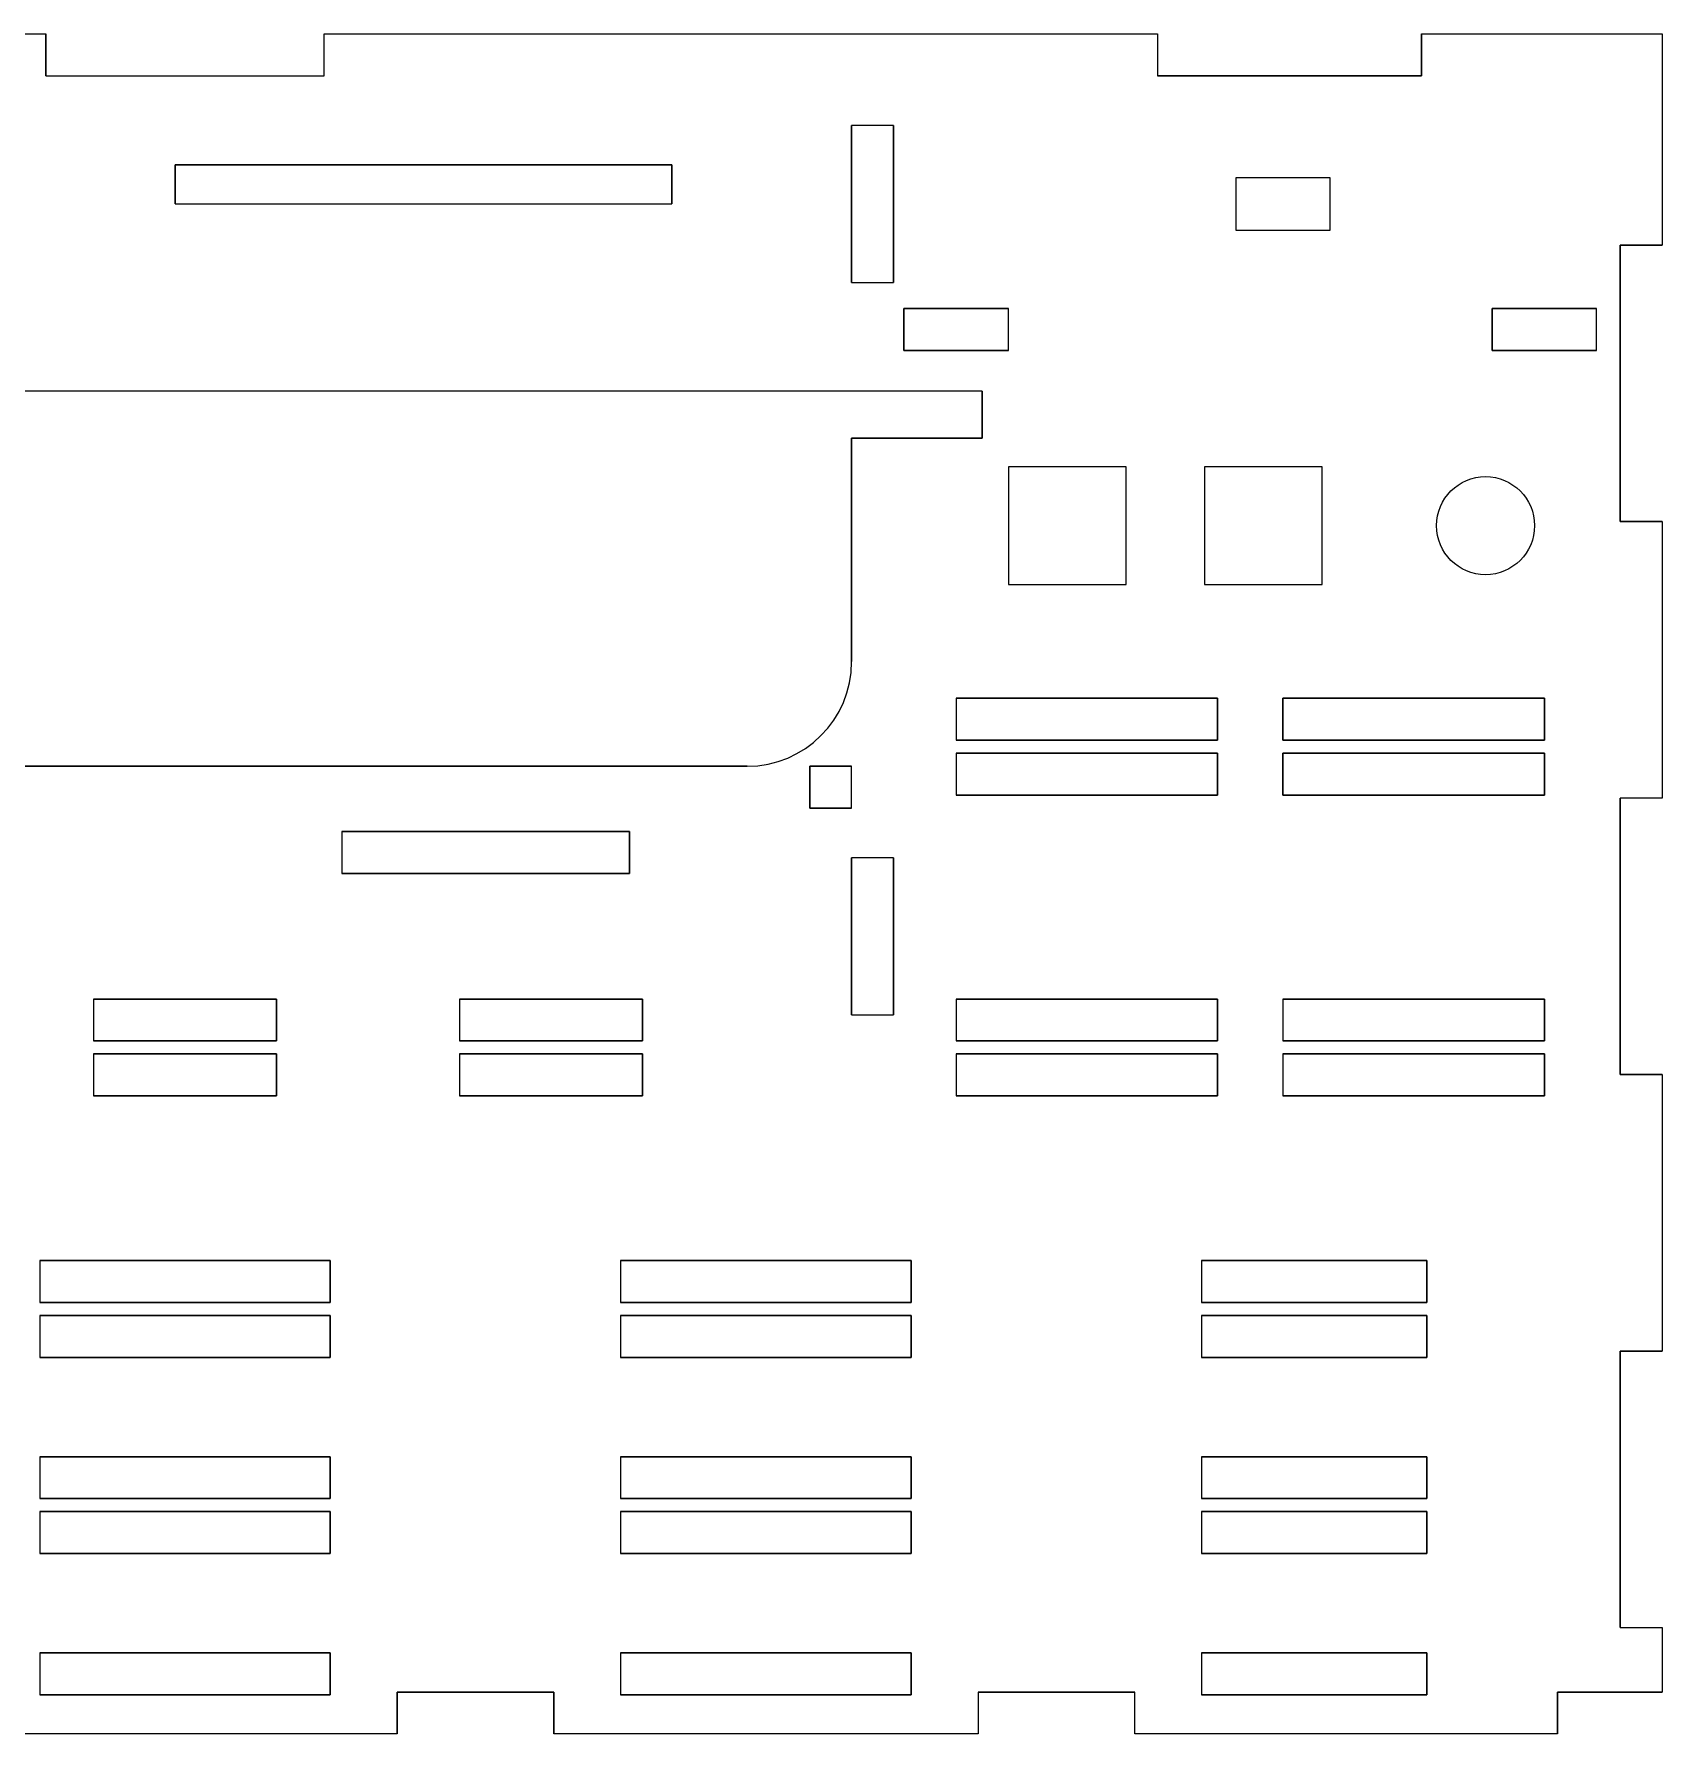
# Model space of a CAD drawing. Header units: millimetres. Extents: x 494 to 988, y 56 to 538.
# Drawn here: x 596.8 to 721.4, y 79.2 to 209.2 of the extents above; entities that cross this region are included whole.
import ezdxf

# ---------------------------------------------------------------- set-up
doc = ezdxf.new("R2010")
doc.units = ezdxf.units.MM
doc.layers.add('Main Panels Sketch', color=7, linetype='Continuous')

msp = doc.modelspace()

# ---------------------------------------------------------------- linework, layer by layer
at = {"layer": 'Main Panels Sketch'}
for p, q in [((576.46, 209.18, 170.65), (597.73, 209.18, 170.65)), ((576.46, 209.18, 170.65), (597.73, 209.18, 170.65)), ((576.46, 209.18, 170.65), (597.73, 209.18, 170.65)), ((597.73, 205.98, 170.65), (597.73, 209.18, 170.65)), ((597.73, 209.18, 170.65), (597.73, 205.98, 170.65)), ((597.73, 205.98, 170.65), (597.73, 209.18, 170.65)), ((619.01, 209.18, 170.65), (682.77, 209.18, 170.65)), ((619.01, 205.98, 170.65), (619.01, 209.18, 170.65)), ((619.01, 205.98, 170.65), (619.01, 209.18, 170.65)), ((619.01, 209.18, 170.65), (682.77, 209.18, 170.65)), ((619.01, 209.18, 170.65), (682.77, 209.18, 170.65)), ((619.01, 205.98, 170.65), (619.01, 209.18, 170.65)), ((682.77, 209.18, 170.65), (682.77, 205.98, 170.65)), ((682.77, 209.18, 170.65), (682.77, 205.98, 170.65)), ((682.77, 209.18, 170.65), (682.77, 205.98, 170.65)), ((702.97, 209.18, 170.65), (721.37, 209.18, 170.65)), ((702.97, 209.18, 170.65), (721.37, 209.18, 170.65)), ((702.97, 209.18, 170.65), (702.97, 205.98, 170.65)), ((702.97, 205.98, 170.65), (702.97, 209.18, 170.65)), ((702.97, 209.18, 170.65), (721.37, 209.18, 170.65)), ((702.97, 209.18, 170.65), (702.97, 205.98, 170.65)), ((721.37, 209.18, 170.65), (721.37, 193.03, 170.65)), ((721.37, 209.18, 170.65), (721.37, 193.03, 170.65)), ((721.37, 209.18, 170.65), (721.37, 193.03, 170.65)), ((597.73, 205.98, 170.65), (619.01, 205.98, 170.65)), ((597.73, 205.98, 170.65), (619.01, 205.98, 170.65)), ((597.73, 205.98, 170.65), (619.01, 205.98, 170.65)), ((682.77, 205.98, 170.65), (702.97, 205.98, 170.65)), ((682.77, 205.98, 170.65), (702.97, 205.98, 170.65)), ((702.97, 205.98, 170.65), (682.77, 205.98, 170.65)), ((659.37, 202.18, 170.65), (659.37, 190.18, 170.65)), ((662.57, 202.18, 170.65), (659.37, 202.18, 170.65)), ((659.37, 190.18, 170.65), (659.37, 202.18, 170.65)), ((662.57, 202.18, 170.65), (659.37, 202.18, 170.65)), ((659.37, 202.18, 170.65), (659.37, 190.18, 170.65)), ((662.57, 202.18, 170.65), (659.37, 202.18, 170.65)), ((662.57, 202.18, 170.65), (662.57, 190.18, 170.65)), ((662.57, 190.18, 170.65), (662.57, 202.18, 170.65)), ((662.57, 190.18, 170.65), (662.57, 202.18, 170.65)), ((645.62, 199.18, 170.65), (607.62, 199.18, 170.65)), ((607.62, 199.18, 170.65), (645.62, 199.18, 170.65)), ((607.62, 199.18, 170.65), (607.62, 196.18, 170.65)), ((607.62, 199.18, 170.65), (645.62, 199.18, 170.65)), ((607.62, 196.18, 170.65), (607.62, 199.18, 170.65)), ((607.62, 196.18, 170.65), (607.62, 199.18, 170.65)), ((645.62, 196.18, 170.65), (645.62, 199.18, 170.65)), ((645.62, 199.18, 170.65), (645.62, 196.18, 170.65)), ((645.62, 199.18, 170.65), (645.62, 196.18, 170.65)), ((688.77, 198.18, 170.65), (688.77, 194.18, 170.65)), ((688.77, 198.18, 170.65), (688.77, 194.18, 170.65)), ((688.77, 198.18, 170.65), (688.77, 194.18, 170.65)), ((695.97, 198.18, 170.65), (688.77, 198.18, 170.65)), ((695.97, 198.18, 170.65), (688.77, 198.18, 170.65)), ((695.97, 198.18, 170.65), (688.77, 198.18, 170.65)), ((695.97, 194.18, 170.65), (695.97, 198.18, 170.65)), ((695.97, 194.18, 170.65), (695.97, 198.18, 170.65)), ((695.97, 194.18, 170.65), (695.97, 198.18, 170.65)), ((607.62, 196.18, 170.65), (645.62, 196.18, 170.65)), ((607.62, 196.18, 170.65), (645.62, 196.18, 170.65)), ((607.62, 196.18, 170.65), (645.62, 196.18, 170.65)), ((688.77, 194.18, 170.65), (695.97, 194.18, 170.65)), ((688.77, 194.18, 170.65), (695.97, 194.18, 170.65)), ((688.77, 194.18, 170.65), (695.97, 194.18, 170.65)), ((718.17, 193.03, 170.65), (718.17, 171.89, 170.65)), ((721.37, 193.03, 170.65), (718.17, 193.03, 170.65)), ((721.37, 193.03, 170.65), (718.17, 193.03, 170.65)), ((718.17, 171.89, 170.65), (718.17, 193.03, 170.65)), ((718.17, 193.03, 170.65), (718.17, 171.89, 170.65)), ((718.17, 193.03, 170.65), (721.37, 193.03, 170.65)), ((659.37, 190.18, 170.65), (662.57, 190.18, 170.65)), ((659.37, 190.18, 170.65), (662.57, 190.18, 170.65)), ((659.37, 190.18, 170.65), (662.57, 190.18, 170.65)), ((663.37, 188.18, 170.65), (663.37, 184.98, 170.65)), ((671.37, 188.18, 170.65), (663.37, 188.18, 170.65)), ((663.37, 184.98, 170.65), (663.37, 188.18, 170.65)), ((671.37, 188.18, 170.65), (663.37, 188.18, 170.65)), ((663.37, 184.98, 170.65), (663.37, 188.18, 170.65)), ((663.37, 188.18, 170.65), (671.37, 188.18, 170.65)), ((671.37, 184.98, 170.65), (671.37, 188.18, 170.65)), ((671.37, 184.98, 170.65), (671.37, 188.18, 170.65)), ((671.37, 184.98, 170.65), (671.37, 188.18, 170.65)), ((708.37, 188.18, 170.65), (708.37, 184.98, 170.65)), ((716.37, 188.18, 170.65), (708.37, 188.18, 170.65)), ((708.37, 184.98, 170.65), (708.37, 188.18, 170.65)), ((708.37, 188.18, 170.65), (716.37, 188.18, 170.65)), ((716.37, 188.18, 170.65), (708.37, 188.18, 170.65)), ((708.37, 184.98, 170.65), (708.37, 188.18, 170.65)), ((716.37, 184.98, 170.65), (716.37, 188.18, 170.65)), ((716.37, 184.98, 170.65), (716.37, 188.18, 170.65)), ((716.37, 184.98, 170.65), (716.37, 188.18, 170.65)), ((663.37, 184.98, 170.65), (671.37, 184.98, 170.65)), ((671.37, 184.98, 170.65), (663.37, 184.98, 170.65)), ((663.37, 184.98, 170.65), (671.37, 184.98, 170.65)), ((708.37, 184.98, 170.65), (716.37, 184.98, 170.65)), ((716.37, 184.98, 170.65), (708.37, 184.98, 170.65)), ((708.37, 184.98, 170.65), (716.37, 184.98, 170.65)), ((669.37, 181.86, 170.65), (547.37, 181.86, 170.65)), ((669.37, 181.86, 170.65), (547.37, 181.86, 170.65)), ((669.37, 181.86, 170.65), (547.37, 181.86, 170.65)), ((669.37, 178.28, 170.65), (669.37, 181.86, 170.65)), ((669.37, 181.86, 170.65), (669.37, 178.28, 170.65)), ((669.37, 181.86, 170.65), (669.37, 178.28, 170.65)), ((659.37, 178.28, 170.65), (659.37, 161.18, 170.65)), ((669.37, 178.28, 170.65), (659.37, 178.28, 170.65)), ((659.37, 178.28, 170.65), (669.37, 178.28, 170.65)), ((659.37, 178.28, 170.65), (659.37, 161.18, 170.65)), ((659.37, 161.18, 170.65), (659.37, 178.28, 170.65)), ((669.37, 178.28, 170.65), (659.37, 178.28, 170.65)), ((680.37, 176.08, 170.65), (671.37, 176.08, 170.65)), ((671.37, 176.08, 170.65), (671.37, 167.08, 170.65)), ((680.37, 176.08, 170.65), (671.37, 176.08, 170.65)), ((671.37, 176.08, 170.65), (671.37, 167.08, 170.65)), ((680.37, 176.08, 170.65), (671.37, 176.08, 170.65)), ((671.37, 176.08, 170.65), (671.37, 167.08, 170.65)), ((680.37, 167.08, 170.65), (680.37, 176.08, 170.65)), ((680.37, 167.08, 170.65), (680.37, 176.08, 170.65)), ((680.37, 167.08, 170.65), (680.37, 176.08, 170.65)), ((686.37, 176.08, 170.65), (686.37, 167.08, 170.65)), ((695.37, 176.08, 170.65), (686.37, 176.08, 170.65)), ((695.37, 176.08, 170.65), (686.37, 176.08, 170.65)), ((686.37, 176.08, 170.65), (686.37, 167.08, 170.65)), ((695.37, 176.08, 170.65), (686.37, 176.08, 170.65)), ((686.37, 176.08, 170.65), (686.37, 167.08, 170.65)), ((695.37, 167.08, 170.65), (695.37, 176.08, 170.65)), ((695.37, 167.08, 170.65), (695.37, 176.08, 170.65)), ((695.37, 167.08, 170.65), (695.37, 176.08, 170.65)), ((721.37, 171.89, 170.65), (718.17, 171.89, 170.65)), ((718.17, 171.89, 170.65), (721.37, 171.89, 170.65)), ((718.17, 171.89, 170.65), (721.37, 171.89, 170.65)), ((721.37, 171.89, 170.65), (721.37, 150.75, 170.65)), ((721.37, 171.89, 170.65), (721.37, 150.75, 170.65)), ((721.37, 171.89, 170.65), (721.37, 150.75, 170.65)), ((671.37, 167.08, 170.65), (680.37, 167.08, 170.65)), ((671.37, 167.08, 170.65), (680.37, 167.08, 170.65)), ((671.37, 167.08, 170.65), (680.37, 167.08, 170.65)), ((686.37, 167.08, 170.65), (695.37, 167.08, 170.65)), ((686.37, 167.08, 170.65), (695.37, 167.08, 170.65)), ((686.37, 167.08, 170.65), (695.37, 167.08, 170.65)), ((687.37, 158.38, 170.65), (667.37, 158.38, 170.65)), ((667.37, 158.38, 170.65), (667.37, 155.18, 170.65)), ((687.37, 158.38, 170.65), (667.37, 158.38, 170.65)), ((667.37, 158.38, 170.65), (687.37, 158.38, 170.65)), ((667.37, 158.38, 170.65), (667.37, 155.18, 170.65)), ((667.37, 158.38, 170.65), (667.37, 155.18, 170.65)), ((687.37, 158.38, 170.65), (687.37, 155.18, 170.65)), ((687.37, 158.38, 170.65), (687.37, 155.18, 170.65)), ((687.37, 155.18, 170.65), (687.37, 158.38, 170.65)), ((712.37, 158.38, 170.65), (692.37, 158.38, 170.65)), ((692.37, 155.18, 170.65), (692.37, 158.38, 170.65)), ((712.37, 158.38, 170.65), (692.37, 158.38, 170.65)), ((692.37, 158.38, 170.65), (692.37, 155.18, 170.65)), ((692.37, 158.38, 170.65), (692.37, 155.18, 170.65)), ((692.37, 158.38, 170.65), (712.37, 158.38, 170.65)), ((712.37, 155.18, 170.65), (712.37, 158.38, 170.65)), ((712.37, 158.38, 170.65), (712.37, 155.18, 170.65)), ((712.37, 158.38, 170.65), (712.37, 155.18, 170.65)), ((667.37, 155.18, 170.65), (687.37, 155.18, 170.65)), ((667.37, 155.18, 170.65), (687.37, 155.18, 170.65)), ((687.37, 155.18, 170.65), (667.37, 155.18, 170.65)), ((692.37, 155.18, 170.65), (712.37, 155.18, 170.65)), ((692.37, 155.18, 170.65), (712.37, 155.18, 170.65)), ((712.37, 155.18, 170.65), (692.37, 155.18, 170.65)), ((667.37, 154.18, 170.65), (667.37, 150.98, 170.65)), ((667.37, 154.18, 170.65), (667.37, 150.98, 170.65)), ((687.37, 154.18, 170.65), (667.37, 154.18, 170.65)), ((687.37, 154.18, 170.65), (667.37, 154.18, 170.65)), ((667.37, 154.18, 170.65), (667.37, 150.98, 170.65)), ((667.37, 154.18, 170.65), (687.37, 154.18, 170.65)), ((687.37, 150.98, 170.65), (687.37, 154.18, 170.65)), ((687.37, 154.18, 170.65), (687.37, 150.98, 170.65)), ((687.37, 154.18, 170.65), (687.37, 150.98, 170.65)), ((692.37, 150.98, 170.65), (692.37, 154.18, 170.65)), ((712.37, 154.18, 170.65), (692.37, 154.18, 170.65)), ((712.37, 154.18, 170.65), (692.37, 154.18, 170.65)), ((692.37, 154.18, 170.65), (692.37, 150.98, 170.65)), ((692.37, 154.18, 170.65), (692.37, 150.98, 170.65)), ((692.37, 154.18, 170.65), (712.37, 154.18, 170.65)), ((712.37, 154.18, 170.65), (712.37, 150.98, 170.65)), ((712.37, 154.18, 170.65), (712.37, 150.98, 170.65)), ((712.37, 150.98, 170.65), (712.37, 154.18, 170.65)), ((651.37, 153.18, 170.65), (565.37, 153.18, 170.65)), ((565.37, 153.18, 170.65), (651.37, 153.18, 170.65)), ((651.37, 153.18, 170.65), (565.37, 153.18, 170.65)), ((656.17, 153.18, 170.65), (656.17, 149.98, 170.65)), ((659.37, 153.18, 170.65), (656.17, 153.18, 170.65)), ((659.37, 153.18, 170.65), (656.17, 153.18, 170.65)), ((656.17, 153.18, 170.65), (659.37, 153.18, 170.65)), ((656.17, 149.98, 170.65), (656.17, 153.18, 170.65)), ((656.17, 149.98, 170.65), (656.17, 153.18, 170.65)), ((659.37, 149.98, 170.65), (659.37, 153.18, 170.65)), ((659.37, 149.98, 170.65), (659.37, 153.18, 170.65)), ((659.37, 149.98, 170.65), (659.37, 153.18, 170.65)), ((667.37, 150.98, 170.65), (687.37, 150.98, 170.65)), ((667.37, 150.98, 170.65), (687.37, 150.98, 170.65)), ((687.37, 150.98, 170.65), (667.37, 150.98, 170.65)), ((712.37, 150.98, 170.65), (692.37, 150.98, 170.65)), ((692.37, 150.98, 170.65), (712.37, 150.98, 170.65)), ((692.37, 150.98, 170.65), (712.37, 150.98, 170.65)), ((656.17, 149.98, 170.65), (659.37, 149.98, 170.65)), ((659.37, 149.98, 170.65), (656.17, 149.98, 170.65)), ((656.17, 149.98, 170.65), (659.37, 149.98, 170.65)), ((718.17, 150.75, 170.65), (718.17, 129.61, 170.65)), ((721.37, 150.75, 170.65), (718.17, 150.75, 170.65)), ((718.17, 129.61, 170.65), (718.17, 150.75, 170.65)), ((721.37, 150.75, 170.65), (718.17, 150.75, 170.65)), ((721.37, 150.75, 170.65), (718.17, 150.75, 170.65)), ((718.17, 150.75, 170.65), (718.17, 129.61, 170.65)), ((620.37, 148.18, 170.65), (620.37, 144.98, 170.65)), ((642.37, 148.18, 170.65), (620.37, 148.18, 170.65)), ((620.37, 148.18, 170.65), (620.37, 144.98, 170.65)), ((620.37, 148.18, 170.65), (620.37, 144.98, 170.65)), ((642.37, 148.18, 170.65), (620.37, 148.18, 170.65)), ((620.37, 148.18, 170.65), (642.37, 148.18, 170.65)), ((642.37, 144.98, 170.65), (642.37, 148.18, 170.65)), ((642.37, 148.18, 170.65), (642.37, 144.98, 170.65)), ((642.37, 148.18, 170.65), (642.37, 144.98, 170.65)), ((659.37, 134.18, 170.65), (659.37, 146.18, 170.65)), ((662.57, 146.18, 170.65), (659.37, 146.18, 170.65)), ((659.37, 146.18, 170.65), (659.37, 134.18, 170.65)), ((662.57, 146.18, 170.65), (659.37, 146.18, 170.65)), ((659.37, 146.18, 170.65), (659.37, 134.18, 170.65)), ((662.57, 146.18, 170.65), (659.37, 146.18, 170.65)), ((662.57, 146.18, 170.65), (662.57, 134.18, 170.65)), ((662.57, 134.18, 170.65), (662.57, 146.18, 170.65)), ((662.57, 134.18, 170.65), (662.57, 146.18, 170.65)), ((642.37, 144.98, 170.65), (620.37, 144.98, 170.65)), ((620.37, 144.98, 170.65), (642.37, 144.98, 170.65)), ((620.37, 144.98, 170.65), (642.37, 144.98, 170.65)), ((601.37, 135.38, 170.65), (601.37, 132.18, 170.65)), ((601.37, 135.38, 170.65), (615.37, 135.38, 170.65)), ((615.37, 135.38, 170.65), (601.37, 135.38, 170.65)), ((601.37, 135.38, 170.65), (601.37, 132.18, 170.65)), ((615.37, 135.38, 170.65), (601.37, 135.38, 170.65)), ((601.37, 135.38, 170.65), (601.37, 132.18, 170.65)), ((615.37, 132.18, 170.65), (615.37, 135.38, 170.65)), ((615.37, 135.38, 170.65), (615.37, 132.18, 170.65)), ((615.37, 135.38, 170.65), (615.37, 132.18, 170.65)), ((629.37, 135.38, 170.65), (643.37, 135.38, 170.65)), ((643.37, 135.38, 170.65), (629.37, 135.38, 170.65)), ((629.37, 135.38, 170.65), (629.37, 132.18, 170.65)), ((629.37, 135.38, 170.65), (629.37, 132.18, 170.65)), ((643.37, 135.38, 170.65), (629.37, 135.38, 170.65)), ((629.37, 135.38, 170.65), (629.37, 132.18, 170.65)), ((643.37, 135.38, 170.65), (643.37, 132.18, 170.65)), ((643.37, 132.18, 170.65), (643.37, 135.38, 170.65)), ((643.37, 135.38, 170.65), (643.37, 132.18, 170.65)), ((687.37, 135.38, 170.65), (667.37, 135.38, 170.65)), ((667.37, 135.38, 170.65), (667.37, 132.18, 170.65)), ((667.37, 135.38, 170.65), (687.37, 135.38, 170.65)), ((687.37, 135.38, 170.65), (667.37, 135.38, 170.65)), ((667.37, 135.38, 170.65), (667.37, 132.18, 170.65)), ((667.37, 135.38, 170.65), (667.37, 132.18, 170.65)), ((687.37, 135.38, 170.65), (687.37, 132.18, 170.65)), ((687.37, 132.18, 170.65), (687.37, 135.38, 170.65)), ((687.37, 135.38, 170.65), (687.37, 132.18, 170.65)), ((692.37, 135.38, 170.65), (692.37, 132.18, 170.65)), ((712.37, 135.38, 170.65), (692.37, 135.38, 170.65)), ((692.37, 135.38, 170.65), (692.37, 132.18, 170.65)), ((692.37, 135.38, 170.65), (692.37, 132.18, 170.65)), ((692.37, 135.38, 170.65), (712.37, 135.38, 170.65)), ((712.37, 135.38, 170.65), (692.37, 135.38, 170.65)), ((712.37, 132.18, 170.65), (712.37, 135.38, 170.65)), ((712.37, 135.38, 170.65), (712.37, 132.18, 170.65)), ((712.37, 135.38, 170.65), (712.37, 132.18, 170.65)), ((659.37, 134.18, 170.65), (662.57, 134.18, 170.65)), ((659.37, 134.18, 170.65), (662.57, 134.18, 170.65)), ((659.37, 134.18, 170.65), (662.57, 134.18, 170.65)), ((601.37, 132.18, 170.65), (615.37, 132.18, 170.65)), ((601.37, 132.18, 170.65), (615.37, 132.18, 170.65)), ((615.37, 132.18, 170.65), (601.37, 132.18, 170.65)), ((643.37, 132.18, 170.65), (629.37, 132.18, 170.65)), ((629.37, 132.18, 170.65), (643.37, 132.18, 170.65)), ((629.37, 132.18, 170.65), (643.37, 132.18, 170.65)), ((667.37, 132.18, 170.65), (687.37, 132.18, 170.65)), ((667.37, 132.18, 170.65), (687.37, 132.18, 170.65)), ((687.37, 132.18, 170.65), (667.37, 132.18, 170.65)), ((712.37, 132.18, 170.65), (692.37, 132.18, 170.65)), ((692.37, 132.18, 170.65), (712.37, 132.18, 170.65)), ((692.37, 132.18, 170.65), (712.37, 132.18, 170.65)), ((601.37, 131.18, 170.65), (601.37, 127.98, 170.65)), ((615.37, 131.18, 170.65), (601.37, 131.18, 170.65)), ((601.37, 131.18, 170.65), (601.37, 127.98, 170.65)), ((615.37, 131.18, 170.65), (601.37, 131.18, 170.65)), ((601.37, 131.18, 170.65), (601.37, 127.98, 170.65)), ((601.37, 131.18, 170.65), (615.37, 131.18, 170.65)), ((615.37, 131.18, 170.65), (615.37, 127.98, 170.65)), ((615.37, 127.98, 170.65), (615.37, 131.18, 170.65)), ((615.37, 131.18, 170.65), (615.37, 127.98, 170.65)), ((629.37, 131.18, 170.65), (629.37, 127.98, 170.65)), ((629.37, 131.18, 170.65), (643.37, 131.18, 170.65)), ((629.37, 131.18, 170.65), (629.37, 127.98, 170.65)), ((643.37, 131.18, 170.65), (629.37, 131.18, 170.65)), ((629.37, 131.18, 170.65), (629.37, 127.98, 170.65)), ((643.37, 131.18, 170.65), (629.37, 131.18, 170.65)), ((643.37, 131.18, 170.65), (643.37, 127.98, 170.65)), ((643.37, 127.98, 170.65), (643.37, 131.18, 170.65)), ((643.37, 131.18, 170.65), (643.37, 127.98, 170.65)), ((687.37, 131.18, 170.65), (667.37, 131.18, 170.65)), ((667.37, 131.18, 170.65), (667.37, 127.98, 170.65)), ((667.37, 131.18, 170.65), (667.37, 127.98, 170.65)), ((667.37, 131.18, 170.65), (667.37, 127.98, 170.65)), ((667.37, 131.18, 170.65), (687.37, 131.18, 170.65)), ((687.37, 131.18, 170.65), (667.37, 131.18, 170.65)), ((687.37, 127.98, 170.65), (687.37, 131.18, 170.65)), ((687.37, 131.18, 170.65), (687.37, 127.98, 170.65)), ((687.37, 131.18, 170.65), (687.37, 127.98, 170.65)), ((692.37, 131.18, 170.65), (692.37, 127.98, 170.65)), ((712.37, 131.18, 170.65), (692.37, 131.18, 170.65)), ((692.37, 131.18, 170.65), (712.37, 131.18, 170.65)), ((712.37, 131.18, 170.65), (692.37, 131.18, 170.65)), ((692.37, 131.18, 170.65), (692.37, 127.98, 170.65)), ((692.37, 131.18, 170.65), (692.37, 127.98, 170.65)), ((712.37, 127.98, 170.65), (712.37, 131.18, 170.65)), ((712.37, 131.18, 170.65), (712.37, 127.98, 170.65)), ((712.37, 131.18, 170.65), (712.37, 127.98, 170.65)), ((721.37, 129.61, 170.65), (718.17, 129.61, 170.65)), ((721.37, 129.61, 170.65), (718.17, 129.61, 170.65)), ((718.17, 129.61, 170.65), (721.37, 129.61, 170.65)), ((721.37, 129.61, 170.65), (721.37, 108.46, 170.65)), ((721.37, 129.61, 170.65), (721.37, 108.46, 170.65)), ((721.37, 129.61, 170.65), (721.37, 108.46, 170.65)), ((615.37, 127.98, 170.65), (601.37, 127.98, 170.65)), ((601.37, 127.98, 170.65), (615.37, 127.98, 170.65)), ((601.37, 127.98, 170.65), (615.37, 127.98, 170.65)), ((629.37, 127.98, 170.65), (643.37, 127.98, 170.65)), ((643.37, 127.98, 170.65), (629.37, 127.98, 170.65)), ((629.37, 127.98, 170.65), (643.37, 127.98, 170.65)), ((667.37, 127.98, 170.65), (687.37, 127.98, 170.65)), ((687.37, 127.98, 170.65), (667.37, 127.98, 170.65)), ((667.37, 127.98, 170.65), (687.37, 127.98, 170.65)), ((692.37, 127.98, 170.65), (712.37, 127.98, 170.65)), ((712.37, 127.98, 170.65), (692.37, 127.98, 170.65)), ((692.37, 127.98, 170.65), (712.37, 127.98, 170.65)), ((597.26, 115.38, 170.65), (597.26, 112.18, 170.65)), ((619.48, 115.38, 170.65), (597.26, 115.38, 170.65)), ((597.26, 115.38, 170.65), (619.48, 115.38, 170.65)), ((597.26, 115.38, 170.65), (597.26, 112.18, 170.65)), ((619.48, 115.38, 170.65), (597.26, 115.38, 170.65)), ((597.26, 115.38, 170.65), (597.26, 112.18, 170.65)), ((619.48, 115.38, 170.65), (619.48, 112.18, 170.65)), ((619.48, 112.18, 170.65), (619.48, 115.38, 170.65)), ((619.48, 115.38, 170.65), (619.48, 112.18, 170.65)), ((663.93, 115.38, 170.65), (641.7, 115.38, 170.65)), ((641.7, 115.38, 170.65), (663.93, 115.38, 170.65)), ((641.7, 115.38, 170.65), (641.7, 112.18, 170.65)), ((663.93, 115.38, 170.65), (641.7, 115.38, 170.65)), ((641.7, 115.38, 170.65), (641.7, 112.18, 170.65)), ((641.7, 115.38, 170.65), (641.7, 112.18, 170.65)), ((663.93, 112.18, 170.65), (663.93, 115.38, 170.65)), ((663.93, 115.38, 170.65), (663.93, 112.18, 170.65)), ((663.93, 115.38, 170.65), (663.93, 112.18, 170.65)), ((686.15, 115.38, 170.65), (686.15, 112.18, 170.65)), ((703.37, 115.38, 170.65), (686.15, 115.38, 170.65)), ((686.15, 115.38, 170.65), (686.15, 112.18, 170.65)), ((686.15, 115.38, 170.65), (703.37, 115.38, 170.65)), ((686.15, 115.38, 170.65), (686.15, 112.18, 170.65)), ((703.37, 115.38, 170.65), (686.15, 115.38, 170.65)), ((703.37, 115.38, 170.65), (703.37, 112.18, 170.65)), ((703.37, 112.18, 170.65), (703.37, 115.38, 170.65)), ((703.37, 115.38, 170.65), (703.37, 112.18, 170.65)), ((597.26, 112.18, 170.65), (619.48, 112.18, 170.65)), ((597.26, 112.18, 170.65), (619.48, 112.18, 170.65)), ((619.48, 112.18, 170.65), (597.26, 112.18, 170.65)), ((663.93, 112.18, 170.65), (641.7, 112.18, 170.65)), ((641.7, 112.18, 170.65), (663.93, 112.18, 170.65)), ((641.7, 112.18, 170.65), (663.93, 112.18, 170.65)), ((686.15, 112.18, 170.65), (703.37, 112.18, 170.65)), ((703.37, 112.18, 170.65), (686.15, 112.18, 170.65)), ((686.15, 112.18, 170.65), (703.37, 112.18, 170.65)), ((597.26, 111.18, 170.65), (597.26, 107.98, 170.65)), ((597.26, 111.18, 170.65), (597.26, 107.98, 170.65)), ((619.48, 111.18, 170.65), (597.26, 111.18, 170.65)), ((597.26, 111.18, 170.65), (619.48, 111.18, 170.65)), ((597.26, 111.18, 170.65), (597.26, 107.98, 170.65)), ((619.48, 111.18, 170.65), (597.26, 111.18, 170.65)), ((619.48, 111.18, 170.65), (619.48, 107.98, 170.65)), ((619.48, 111.18, 170.65), (619.48, 107.98, 170.65)), ((619.48, 107.98, 170.65), (619.48, 111.18, 170.65)), ((663.93, 111.18, 170.65), (641.7, 111.18, 170.65)), ((663.93, 111.18, 170.65), (641.7, 111.18, 170.65)), ((641.7, 111.18, 170.65), (641.7, 107.98, 170.65)), ((641.7, 111.18, 170.65), (663.93, 111.18, 170.65)), ((641.7, 111.18, 170.65), (641.7, 107.98, 170.65)), ((641.7, 111.18, 170.65), (641.7, 107.98, 170.65)), ((663.93, 107.98, 170.65), (663.93, 111.18, 170.65)), ((663.93, 111.18, 170.65), (663.93, 107.98, 170.65)), ((663.93, 111.18, 170.65), (663.93, 107.98, 170.65)), ((703.37, 111.18, 170.65), (686.15, 111.18, 170.65)), ((686.15, 111.18, 170.65), (686.15, 107.98, 170.65)), ((686.15, 111.18, 170.65), (686.15, 107.98, 170.65)), ((703.37, 111.18, 170.65), (686.15, 111.18, 170.65)), ((686.15, 111.18, 170.65), (686.15, 107.98, 170.65)), ((686.15, 111.18, 170.65), (703.37, 111.18, 170.65)), ((703.37, 107.98, 170.65), (703.37, 111.18, 170.65)), ((703.37, 111.18, 170.65), (703.37, 107.98, 170.65)), ((703.37, 111.18, 170.65), (703.37, 107.98, 170.65)), ((597.26, 107.98, 170.65), (619.48, 107.98, 170.65)), ((597.26, 107.98, 170.65), (619.48, 107.98, 170.65)), ((619.48, 107.98, 170.65), (597.26, 107.98, 170.65)), ((641.7, 107.98, 170.65), (663.93, 107.98, 170.65)), ((663.93, 107.98, 170.65), (641.7, 107.98, 170.65)), ((641.7, 107.98, 170.65), (663.93, 107.98, 170.65)), ((686.15, 107.98, 170.65), (703.37, 107.98, 170.65)), ((686.15, 107.98, 170.65), (703.37, 107.98, 170.65)), ((703.37, 107.98, 170.65), (686.15, 107.98, 170.65)), ((718.17, 108.46, 170.65), (718.17, 87.32, 170.65)), ((721.37, 108.46, 170.65), (718.17, 108.46, 170.65)), ((718.17, 108.46, 170.65), (721.37, 108.46, 170.65)), ((718.17, 87.32, 170.65), (718.17, 108.46, 170.65)), ((718.17, 108.46, 170.65), (718.17, 87.32, 170.65)), ((721.37, 108.46, 170.65), (718.17, 108.46, 170.65)), ((619.48, 100.38, 170.65), (597.26, 100.38, 170.65)), ((597.26, 100.38, 170.65), (597.26, 97.18, 170.65)), ((619.48, 100.38, 170.65), (597.26, 100.38, 170.65)), ((597.26, 100.38, 170.65), (597.26, 97.18, 170.65)), ((597.26, 100.38, 170.65), (597.26, 97.18, 170.65)), ((597.26, 100.38, 170.65), (619.48, 100.38, 170.65)), ((619.48, 97.18, 170.65), (619.48, 100.38, 170.65)), ((619.48, 100.38, 170.65), (619.48, 97.18, 170.65)), ((619.48, 100.38, 170.65), (619.48, 97.18, 170.65)), ((641.7, 100.38, 170.65), (663.93, 100.38, 170.65)), ((663.93, 100.38, 170.65), (641.7, 100.38, 170.65)), ((641.7, 100.38, 170.65), (641.7, 97.18, 170.65)), ((663.93, 100.38, 170.65), (641.7, 100.38, 170.65)), ((641.7, 100.38, 170.65), (641.7, 97.18, 170.65)), ((641.7, 100.38, 170.65), (641.7, 97.18, 170.65)), ((663.93, 97.18, 170.65), (663.93, 100.38, 170.65)), ((663.93, 100.38, 170.65), (663.93, 97.18, 170.65)), ((663.93, 100.38, 170.65), (663.93, 97.18, 170.65)), ((703.37, 100.38, 170.65), (686.15, 100.38, 170.65)), ((686.15, 100.38, 170.65), (686.15, 97.18, 170.65)), ((686.15, 100.38, 170.65), (686.15, 97.18, 170.65)), ((686.15, 100.38, 170.65), (686.15, 97.18, 170.65)), ((703.37, 100.38, 170.65), (686.15, 100.38, 170.65)), ((686.15, 100.38, 170.65), (703.37, 100.38, 170.65)), ((703.37, 97.18, 170.65), (703.37, 100.38, 170.65)), ((703.37, 100.38, 170.65), (703.37, 97.18, 170.65)), ((703.37, 100.38, 170.65), (703.37, 97.18, 170.65)), ((597.26, 97.18, 170.65), (619.48, 97.18, 170.65)), ((597.26, 97.18, 170.65), (619.48, 97.18, 170.65)), ((619.48, 97.18, 170.65), (597.26, 97.18, 170.65)), ((641.7, 97.18, 170.65), (663.93, 97.18, 170.65)), ((663.93, 97.18, 170.65), (641.7, 97.18, 170.65)), ((641.7, 97.18, 170.65), (663.93, 97.18, 170.65)), ((686.15, 97.18, 170.65), (703.37, 97.18, 170.65)), ((686.15, 97.18, 170.65), (703.37, 97.18, 170.65)), ((703.37, 97.18, 170.65), (686.15, 97.18, 170.65)), ((619.48, 96.18, 170.65), (597.26, 96.18, 170.65)), ((597.26, 96.18, 170.65), (597.26, 92.98, 170.65)), ((597.26, 96.18, 170.65), (597.26, 92.98, 170.65)), ((597.26, 96.18, 170.65), (619.48, 96.18, 170.65)), ((597.26, 96.18, 170.65), (597.26, 92.98, 170.65)), ((619.48, 96.18, 170.65), (597.26, 96.18, 170.65)), ((619.48, 92.98, 170.65), (619.48, 96.18, 170.65)), ((619.48, 96.18, 170.65), (619.48, 92.98, 170.65)), ((619.48, 96.18, 170.65), (619.48, 92.98, 170.65)), ((663.93, 96.18, 170.65), (641.7, 96.18, 170.65)), ((641.7, 96.18, 170.65), (641.7, 92.98, 170.65)), ((663.93, 96.18, 170.65), (641.7, 96.18, 170.65)), ((641.7, 96.18, 170.65), (663.93, 96.18, 170.65)), ((641.7, 96.18, 170.65), (641.7, 92.98, 170.65)), ((641.7, 96.18, 170.65), (641.7, 92.98, 170.65)), ((663.93, 96.18, 170.65), (663.93, 92.98, 170.65)), ((663.93, 96.18, 170.65), (663.93, 92.98, 170.65)), ((663.93, 92.98, 170.65), (663.93, 96.18, 170.65)), ((686.15, 96.18, 170.65), (686.15, 92.98, 170.65)), ((686.15, 96.18, 170.65), (686.15, 92.98, 170.65)), ((686.15, 96.18, 170.65), (703.37, 96.18, 170.65)), ((703.37, 96.18, 170.65), (686.15, 96.18, 170.65)), ((686.15, 96.18, 170.65), (686.15, 92.98, 170.65)), ((703.37, 96.18, 170.65), (686.15, 96.18, 170.65)), ((703.37, 92.98, 170.65), (703.37, 96.18, 170.65)), ((703.37, 96.18, 170.65), (703.37, 92.98, 170.65)), ((703.37, 96.18, 170.65), (703.37, 92.98, 170.65)), ((619.48, 92.98, 170.65), (597.26, 92.98, 170.65)), ((597.26, 92.98, 170.65), (619.48, 92.98, 170.65)), ((597.26, 92.98, 170.65), (619.48, 92.98, 170.65)), ((663.93, 92.98, 170.65), (641.7, 92.98, 170.65)), ((641.7, 92.98, 170.65), (663.93, 92.98, 170.65)), ((641.7, 92.98, 170.65), (663.93, 92.98, 170.65)), ((703.37, 92.98, 170.65), (686.15, 92.98, 170.65)), ((686.15, 92.98, 170.65), (703.37, 92.98, 170.65)), ((686.15, 92.98, 170.65), (703.37, 92.98, 170.65)), ((718.17, 87.32, 170.65), (721.37, 87.32, 170.65)), ((718.17, 87.32, 170.65), (721.37, 87.32, 170.65)), ((718.17, 87.32, 170.65), (721.37, 87.32, 170.65)), ((721.37, 87.32, 170.65), (721.37, 82.38, 170.65)), ((721.37, 87.32, 170.65), (721.37, 82.38, 170.65)), ((721.37, 87.32, 170.65), (721.37, 82.38, 170.65)), ((597.26, 85.38, 170.65), (597.26, 82.18, 170.65)), ((597.26, 85.38, 170.65), (597.26, 82.18, 170.65)), ((597.26, 85.38, 170.65), (597.26, 82.18, 170.65)), ((597.26, 85.38, 170.65), (619.48, 85.38, 170.65)), ((619.48, 85.38, 170.65), (597.26, 85.38, 170.65)), ((619.48, 85.38, 170.65), (597.26, 85.38, 170.65)), ((619.48, 85.38, 170.65), (619.48, 82.18, 170.65)), ((619.48, 85.38, 170.65), (619.48, 82.18, 170.65)), ((619.48, 82.18, 170.65), (619.48, 85.38, 170.65)), ((641.7, 85.38, 170.65), (641.7, 82.18, 170.65)), ((641.7, 85.38, 170.65), (641.7, 82.18, 170.65)), ((641.7, 85.38, 170.65), (641.7, 82.18, 170.65)), ((663.93, 85.38, 170.65), (641.7, 85.38, 170.65)), ((641.7, 85.38, 170.65), (663.93, 85.38, 170.65)), ((663.93, 85.38, 170.65), (641.7, 85.38, 170.65)), ((663.93, 85.38, 170.65), (663.93, 82.18, 170.65)), ((663.93, 82.18, 170.65), (663.93, 85.38, 170.65)), ((663.93, 85.38, 170.65), (663.93, 82.18, 170.65)), ((703.37, 85.38, 170.65), (686.15, 85.38, 170.65)), ((686.15, 85.38, 170.65), (686.15, 82.18, 170.65)), ((686.15, 85.38, 170.65), (686.15, 82.18, 170.65)), ((703.37, 85.38, 170.65), (686.15, 85.38, 170.65)), ((686.15, 85.38, 170.65), (686.15, 82.18, 170.65)), ((686.15, 85.38, 170.65), (703.37, 85.38, 170.65)), ((703.37, 82.18, 170.65), (703.37, 85.38, 170.65)), ((703.37, 85.38, 170.65), (703.37, 82.18, 170.65)), ((703.37, 85.38, 170.65), (703.37, 82.18, 170.65)), ((597.26, 82.18, 170.65), (619.48, 82.18, 170.65)), ((619.48, 82.18, 170.65), (597.26, 82.18, 170.65)), ((597.26, 82.18, 170.65), (619.48, 82.18, 170.65)), ((624.59, 79.18, 170.65), (624.59, 82.38, 170.65)), ((624.59, 82.38, 170.65), (636.59, 82.38, 170.65)), ((624.59, 82.38, 170.65), (636.59, 82.38, 170.65)), ((624.59, 79.18, 170.65), (624.59, 82.38, 170.65)), ((636.59, 82.38, 170.65), (624.59, 82.38, 170.65)), ((624.59, 82.38, 170.65), (624.59, 79.18, 170.65)), ((636.59, 82.38, 170.65), (636.59, 79.18, 170.65)), ((636.59, 82.38, 170.65), (636.59, 79.18, 170.65)), ((636.59, 79.18, 170.65), (636.59, 82.38, 170.65)), ((641.7, 82.18, 170.65), (663.93, 82.18, 170.65)), ((663.93, 82.18, 170.65), (641.7, 82.18, 170.65)), ((641.7, 82.18, 170.65), (663.93, 82.18, 170.65)), ((681.04, 82.38, 170.65), (669.04, 82.38, 170.65)), ((669.04, 82.38, 170.65), (669.04, 79.18, 170.65)), ((669.04, 82.38, 170.65), (681.04, 82.38, 170.65)), ((669.04, 82.38, 170.65), (669.04, 79.18, 170.65)), ((669.04, 82.38, 170.65), (669.04, 79.18, 170.65)), ((669.04, 82.38, 170.65), (681.04, 82.38, 170.65)), ((681.04, 79.18, 170.65), (681.04, 82.38, 170.65)), ((681.04, 79.18, 170.65), (681.04, 82.38, 170.65)), ((681.04, 79.18, 170.65), (681.04, 82.38, 170.65)), ((703.37, 82.18, 170.65), (686.15, 82.18, 170.65)), ((686.15, 82.18, 170.65), (703.37, 82.18, 170.65)), ((686.15, 82.18, 170.65), (703.37, 82.18, 170.65)), ((721.37, 82.38, 170.65), (713.37, 82.38, 170.65)), ((713.37, 79.18, 170.65), (713.37, 82.38, 170.65)), ((713.37, 82.38, 170.65), (721.37, 82.38, 170.65)), ((713.37, 79.18, 170.65), (713.37, 82.38, 170.65)), ((713.37, 82.38, 170.65), (721.37, 82.38, 170.65)), ((713.37, 82.38, 170.65), (713.37, 79.18, 170.65)), ((624.59, 79.18, 170.65), (592.15, 79.18, 170.65)), ((624.59, 79.18, 170.65), (592.15, 79.18, 170.65)), ((624.59, 79.18, 170.65), (592.15, 79.18, 170.65)), ((669.04, 79.18, 170.65), (636.59, 79.18, 170.65)), ((669.04, 79.18, 170.65), (636.59, 79.18, 170.65)), ((669.04, 79.18, 170.65), (636.59, 79.18, 170.65)), ((713.37, 79.18, 170.65), (681.04, 79.18, 170.65)), ((713.37, 79.18, 170.65), (681.04, 79.18, 170.65)), ((713.37, 79.18, 170.65), (681.04, 79.18, 170.65))]:
    msp.add_line(p, q, dxfattribs=at)
msp.add_circle((707.87, 171.58, 170.65), 3.75, dxfattribs=at)
msp.add_circle((707.87, 171.58, 170.65), 3.75, dxfattribs=at)
msp.add_circle((707.87, 171.58, 170.65), 3.75, dxfattribs=at)
msp.add_arc((651.37, 161.18, 170.65), 8, 270, 0, dxfattribs=at)
msp.add_arc((651.37, 161.18, 170.65), 8, 270, 0, dxfattribs=at)
msp.add_arc((651.37, 161.18, 170.65), 8, 270, 0, dxfattribs=at)

doc.saveas('drawing.dxf')
